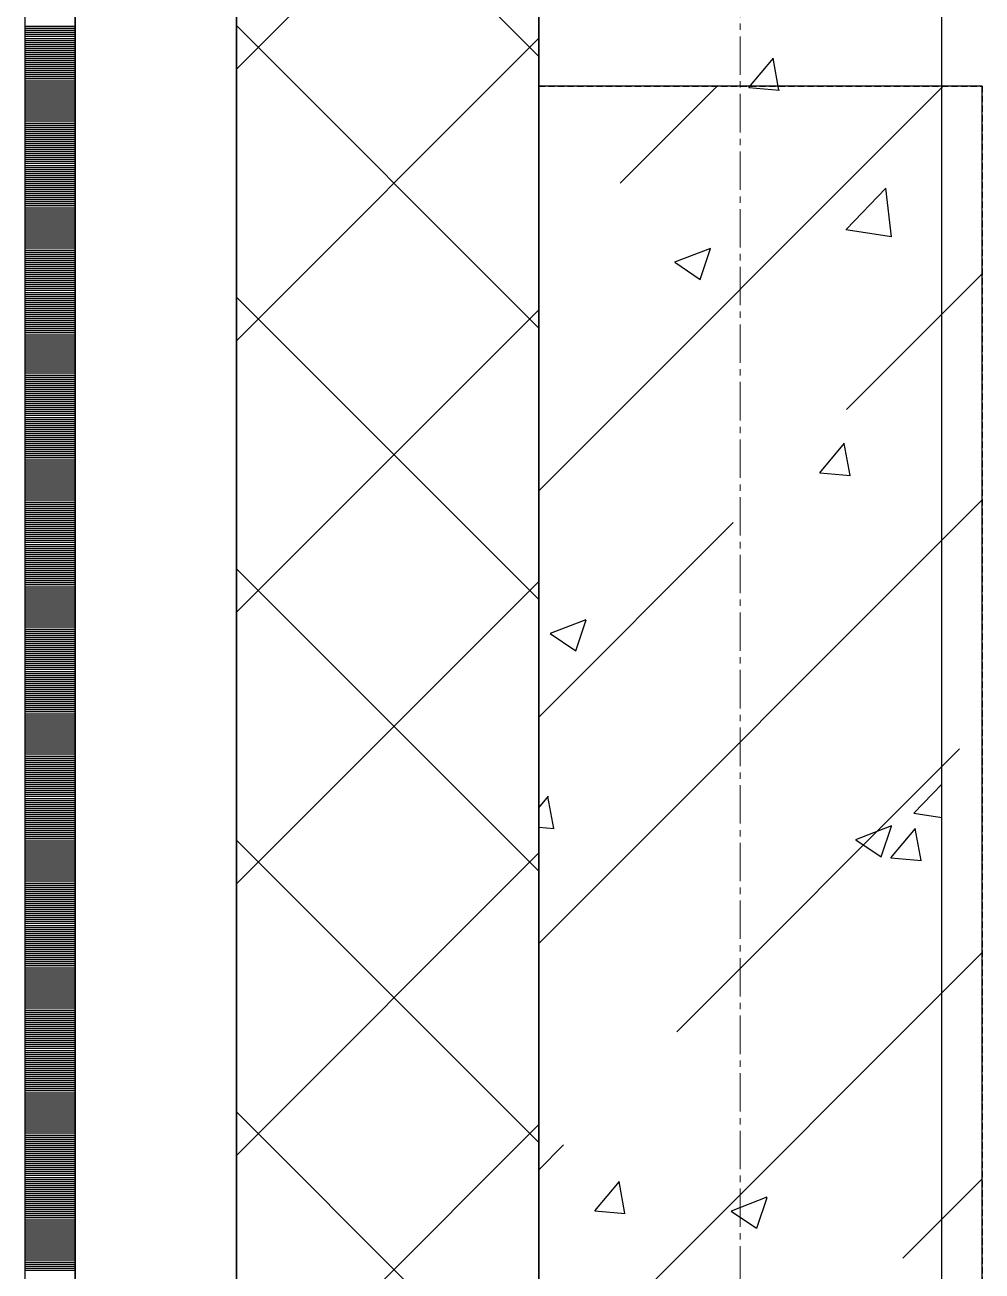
# Model space of a CAD drawing. Header units: millimetres. Extents: x -231292 to 573618, y -153144 to 564035.
# Drawn here: x 8548 to 9023, y 213479 to 214097 of the extents above; entities that cross this region are included whole.
import ezdxf

# ---------------------------------------------------------------- set-up
doc = ezdxf.new("R2010")
doc.units = ezdxf.units.MM
doc.linetypes.add('CENTER2', pattern=[28.575, 19.05, -3.175, 3.175, -3.175])
doc.linetypes.add('HIDDEN2', pattern=[4.7625, 3.175, -1.5875])
doc.layers.get('0').update_dxf_attribs({"color": 250})
for name, color, linetype, lineweight in [('АР_Колонны', 250, 'Continuous', 35), ('АР_Стены ЖБ', 250, 'Continuous', 35), ('АР_Стены ПЕНОблок', 250, 'Continuous', 20), ('АР_Тонкая', 250, 'Continuous', 5), ('АР_Утеплитель', 250, 'Continuous', 0), ('АР_Штриховка', 250, 'Continuous', 0), ('РД_Оси_100', 250, 'Continuous', 0)]:
    doc.layers.add(name, color=color, linetype=linetype, lineweight=lineweight)

# ---------------------------------------------------------------- blocks, each defined once
blk = doc.blocks.new('оси_рен')
at = {"layer": 'РД_Оси_100', "color": 251, "linetype": 'CENTER2', "true_color": 0x636466}
blk.add_line((1195652.916, 135558.25), (1195652.916, 223268.25), dxfattribs=at)

msp = doc.modelspace()

# ---------------------------------------------------------------- linework, layer by layer
at = {"layer": 'АР_Колонны', "color": 18, "linetype": 'HIDDEN2', "lineweight": 25, "true_color": 0x000000}
for p, q in [((8803.243, 214066.253), (9023.243, 214066.253)), ((8803.243, 213166.253), (8803.243, 214066.253)), ((9023.243, 214066.253), (9023.243, 213166.253))]:
    msp.add_line(p, q, dxfattribs=at)
at = {"layer": 'АР_Колонны', "color": 18, "linetype": 'Continuous', "lineweight": 25, "true_color": 0x000000}
for p, q in [((9023.243, 214066.253), (8803.243, 214066.253)), ((8803.243, 214066.253), (8803.243, 213166.253)), ((9023.243, 214066.253), (8803.243, 214066.253)), ((8803.243, 214066.253), (8803.243, 213166.253)), ((9023.243, 213166.253), (9023.243, 214066.253)), ((9023.243, 213166.253), (9023.243, 214066.253))]:
    msp.add_line(p, q, dxfattribs=at)
at = {"layer": 'АР_Стены ЖБ', "color": 18, "linetype": 'Continuous', "lineweight": 25, "true_color": 0x000000}
for p, q in [((9023.243, 214066.253), (8803.243, 214066.253)), ((8803.243, 214066.253), (8803.243, 213166.253)), ((9023.243, 213166.253), (9023.243, 214066.253))]:
    msp.add_line(p, q, dxfattribs=at)
at = {"layer": 'АР_Стены ПЕНОблок', "color": 18, "linetype": 'Continuous', "lineweight": 25, "true_color": 0x000000}
for p, q in [((8803.243, 263866.253), (8803.243, 187666.253)), ((9003.243, 187666.253), (9003.243, 263866.253))]:
    msp.add_line(p, q, dxfattribs=at)
at = {"layer": 'АР_Тонкая', "color": 18, "linetype": 'Continuous', "lineweight": 25, "true_color": 0x000000}
for p, q in [((8548.243, 263866.253), (8548.243, 187666.253)), ((8573.243, 263866.253), (8573.243, 187666.253)), ((8573.243, 187666.253), (8573.243, 263866.253)), ((8653.243, 187666.253), (8653.243, 263866.253))]:
    msp.add_line(p, q, dxfattribs=at)
at = {"layer": 'АР_Утеплитель', "color": 18, "linetype": 'Continuous', "lineweight": 25, "true_color": 0x000000}
for p, q in [((8653.243, 263866.253), (8653.243, 187666.253)), ((8803.243, 187666.253), (8803.243, 263866.253))]:
    msp.add_line(p, q, dxfattribs=at)
at = {"layer": 'АР_Штриховка', "color": 18, "linetype": 'Continuous', "lineweight": 25, "true_color": 0x000000}
for p, q in [((8803.243, 214081.017), (8653.243, 214231.017)), ((8653.243, 214074.731), (8803.243, 214224.731)), ((8548.243, 214096.002), (8573.243, 214096.002)), ((8548.243, 214095.002), (8573.243, 214095.002)), ((8548.243, 214094.002), (8573.243, 214094.002)), ((8548.243, 214093.002), (8573.243, 214093.002)), ((8803.243, 213946.314), (8653.243, 214096.314)), ((8548.243, 214092.002), (8573.243, 214092.002)), ((8548.243, 214091.002), (8573.243, 214091.002)), ((8548.243, 214090.002), (8573.243, 214090.002)), ((8548.243, 214089.002), (8573.243, 214089.002)), ((8548.243, 214088.002), (8573.243, 214088.002)), ((8548.243, 214087.002), (8573.243, 214087.002)), ((8548.243, 214086.002), (8573.243, 214086.002)), ((8653.243, 213940.027), (8803.243, 214090.027)), ((8548.243, 214085.002), (8573.243, 214085.002)), ((8548.243, 214084.002), (8573.243, 214084.002)), ((8548.243, 214083.002), (8573.243, 214083.002)), ((8548.243, 214082.002), (8573.243, 214082.002)), ((8548.243, 214081.002), (8573.243, 214081.002)), ((8548.243, 214080.002), (8573.243, 214080.002)), ((8907.468, 214065.591), (8919.713, 214080.184)), ((8922.459, 214064.217), (8919.522, 214080.139)), ((8548.243, 214079.002), (8573.243, 214079.002)), ((8548.243, 214078.002), (8573.243, 214078.002)), ((8548.243, 214077.002), (8573.243, 214077.002)), ((8548.243, 214076.002), (8573.243, 214076.002)), ((8548.243, 214075.002), (8573.243, 214075.002)), ((8548.243, 214074.002), (8573.243, 214074.002)), ((8548.243, 214073.002), (8573.243, 214073.002)), ((8548.243, 214072.002), (8573.243, 214072.002)), ((8548.243, 214071.002), (8573.243, 214071.002)), ((8548.243, 214070.002), (8573.243, 214070.002)), ((8548.243, 214069.002), (8573.243, 214069.002)), ((8548.243, 214068.002), (8573.243, 214068.002)), ((8548.243, 214067.002), (8573.243, 214067.002)), ((8548.243, 214066.002), (8573.243, 214066.002)), ((8548.243, 214065.002), (8573.243, 214065.002)), ((8548.243, 214064.002), (8573.243, 214064.002)), ((8548.243, 214063.002), (8573.243, 214063.002)), ((8548.243, 214062.002), (8573.243, 214062.002)), ((8803.243, 213865.52), (9003.976, 214066.253)), ((8843.64, 214018.17), (8891.722, 214066.253)), ((8907.467, 214065.581), (8922.649, 214064.253)), ((8548.243, 214061.002), (8573.243, 214061.002)), ((8548.243, 214060.002), (8573.243, 214060.002)), ((8548.243, 214059.002), (8573.243, 214059.002)), ((8548.243, 214058.002), (8573.243, 214058.002)), ((8548.243, 214057.002), (8573.243, 214057.002)), ((8548.243, 214056.002), (8573.243, 214056.002)), ((8548.243, 214055.002), (8573.243, 214055.002)), ((8548.243, 214054.002), (8573.243, 214054.002)), ((8548.243, 214053.002), (8573.243, 214053.002)), ((8548.243, 214052.002), (8573.243, 214052.002)), ((8548.243, 214051.002), (8573.243, 214051.002)), ((8548.243, 214050.002), (8573.243, 214050.002)), ((8548.243, 214049.002), (8573.243, 214049.002)), ((8548.243, 214048.002), (8573.243, 214048.002)), ((8548.243, 214047.002), (8573.243, 214047.002)), ((8548.243, 214046.002), (8573.243, 214046.002)), ((8548.243, 214045.002), (8573.243, 214045.002)), ((8548.243, 214044.002), (8573.243, 214044.002)), ((8548.243, 214043.002), (8573.243, 214043.002)), ((8548.243, 214042.002), (8573.243, 214042.002)), ((8548.243, 214041.002), (8573.243, 214041.002)), ((8548.243, 214040.002), (8573.243, 214040.002)), ((8548.243, 214039.002), (8573.243, 214039.002)), ((8548.243, 214038.002), (8573.243, 214038.002)), ((8548.243, 214037.002), (8573.243, 214037.002)), ((8548.243, 214036.002), (8573.243, 214036.002)), ((8548.243, 214035.002), (8573.243, 214035.002)), ((8548.243, 214034.002), (8573.243, 214034.002)), ((8548.243, 214033.002), (8573.243, 214033.002)), ((8548.243, 214032.002), (8573.243, 214032.002)), ((8548.243, 214031.002), (8573.243, 214031.002)), ((8548.243, 214030.002), (8573.243, 214030.002)), ((8548.243, 214029.002), (8573.243, 214029.002)), ((8548.243, 214028.002), (8573.243, 214028.002)), ((8548.243, 214027.002), (8573.243, 214027.002)), ((8548.243, 214026.002), (8573.243, 214026.002)), ((8548.243, 214025.002), (8573.243, 214025.002)), ((8548.243, 214024.002), (8573.243, 214024.002)), ((8548.243, 214023.002), (8573.243, 214023.002)), ((8548.243, 214022.002), (8573.243, 214022.002)), ((8548.243, 214021.002), (8573.243, 214021.002)), ((8548.243, 214020.002), (8573.243, 214020.002)), ((8548.243, 214019.002), (8573.243, 214019.002)), ((8548.243, 214018.002), (8573.243, 214018.002)), ((8548.243, 214017.002), (8573.243, 214017.002)), ((8548.243, 214016.002), (8573.243, 214016.002)), ((8548.243, 214015.002), (8573.243, 214015.002)), ((8548.243, 214014.002), (8573.243, 214014.002)), ((8548.243, 214013.002), (8573.243, 214013.002)), ((8548.243, 214012.002), (8573.243, 214012.002)), ((8955.72, 213995.116), (8975.504, 214015.735)), ((8978.28, 213991.609), (8975.474, 214015.731)), ((8548.243, 214011.002), (8573.243, 214011.002)), ((8548.243, 214010.002), (8573.243, 214010.002)), ((8548.243, 214009.002), (8573.243, 214009.002)), ((8548.243, 214008.002), (8573.243, 214008.002)), ((8548.243, 214007.002), (8573.243, 214007.002)), ((8548.243, 214006.002), (8573.243, 214006.002)), ((8548.243, 214005.002), (8573.243, 214005.002)), ((8548.243, 214004.002), (8573.243, 214004.002)), ((8548.243, 214003.002), (8573.243, 214003.002)), ((8548.243, 214002.002), (8573.243, 214002.002)), ((8548.243, 214001.002), (8573.243, 214001.002)), ((8548.243, 214000.002), (8573.243, 214000.002)), ((8548.243, 213999.002), (8573.243, 213999.002)), ((8548.243, 213998.002), (8573.243, 213998.002)), ((8548.243, 213997.002), (8573.243, 213997.002)), ((8548.243, 213996.002), (8573.243, 213996.002)), ((8548.243, 213995.002), (8573.243, 213995.002)), ((8548.243, 213994.002), (8573.243, 213994.002)), ((8955.698, 213995.164), (8978.288, 213991.66)), ((8548.243, 213993.002), (8573.243, 213993.002)), ((8548.243, 213992.002), (8573.243, 213992.002)), ((8548.243, 213991.002), (8573.243, 213991.002)), ((8548.243, 213990.002), (8573.243, 213990.002)), ((8548.243, 213989.002), (8573.243, 213989.002)), ((8548.243, 213988.002), (8573.243, 213988.002)), ((8548.243, 213987.002), (8573.243, 213987.002)), ((8548.243, 213986.002), (8573.243, 213986.002)), ((8548.243, 213985.002), (8573.243, 213985.002)), ((8548.243, 213984.002), (8573.243, 213984.002)), ((8548.243, 213983.002), (8573.243, 213983.002)), ((8548.243, 213982.002), (8573.243, 213982.002)), ((8548.243, 213981.002), (8573.243, 213981.002)), ((8870.816, 213979.089), (8888.601, 213985.916)), ((8883.37, 213970.371), (8888.52, 213985.72)), ((8548.243, 213980.002), (8573.243, 213980.002)), ((8548.243, 213979.002), (8573.243, 213979.002)), ((8548.243, 213978.002), (8573.243, 213978.002)), ((8548.243, 213977.002), (8573.243, 213977.002)), ((8548.243, 213976.002), (8573.243, 213976.002)), ((8548.243, 213975.002), (8573.243, 213975.002)), ((8870.728, 213978.895), (8883.363, 213970.373)), ((8548.243, 213974.002), (8573.243, 213974.002)), ((8548.243, 213973.002), (8573.243, 213973.002)), ((8548.243, 213972.002), (8573.243, 213972.002)), ((8548.243, 213971.002), (8573.243, 213971.002)), ((8548.243, 213970.002), (8573.243, 213970.002)), ((8548.243, 213969.002), (8573.243, 213969.002)), ((8955.893, 213905.917), (9023.243, 213973.267)), ((8548.243, 213968.002), (8573.243, 213968.002)), ((8548.243, 213967.002), (8573.243, 213967.002)), ((8548.243, 213966.002), (8573.243, 213966.002)), ((8548.243, 213965.002), (8573.243, 213965.002)), ((8548.243, 213964.002), (8573.243, 213964.002)), ((8548.243, 213963.002), (8573.243, 213963.002)), ((8548.243, 213962.002), (8573.243, 213962.002)), ((8548.243, 213961.002), (8573.243, 213961.002)), ((8548.243, 213960.002), (8573.243, 213960.002)), ((8548.243, 213959.002), (8573.243, 213959.002)), ((8548.243, 213958.002), (8573.243, 213958.002)), ((8548.243, 213957.002), (8573.243, 213957.002)), ((8803.243, 213811.61), (8653.243, 213961.61)), ((8548.243, 213956.002), (8573.243, 213956.002)), ((8548.243, 213955.002), (8573.243, 213955.002)), ((8548.243, 213954.002), (8573.243, 213954.002)), ((8548.243, 213953.002), (8573.243, 213953.002)), ((8548.243, 213952.002), (8573.243, 213952.002)), ((8548.243, 213951.002), (8573.243, 213951.002)), ((8548.243, 213950.002), (8573.243, 213950.002)), ((8653.243, 213805.323), (8803.243, 213955.323)), ((8548.243, 213949.002), (8573.243, 213949.002)), ((8548.243, 213948.002), (8573.243, 213948.002)), ((8548.243, 213947.002), (8573.243, 213947.002)), ((8548.243, 213946.002), (8573.243, 213946.002)), ((8548.243, 213945.002), (8573.243, 213945.002)), ((8548.243, 213944.002), (8573.243, 213944.002)), ((8548.243, 213943.002), (8573.243, 213943.002)), ((8548.243, 213942.002), (8573.243, 213942.002)), ((8548.243, 213941.002), (8573.243, 213941.002)), ((8548.243, 213940.002), (8573.243, 213940.002)), ((8548.243, 213939.002), (8573.243, 213939.002)), ((8548.243, 213938.002), (8573.243, 213938.002)), ((8548.243, 213937.002), (8573.243, 213937.002)), ((8548.243, 213936.002), (8573.243, 213936.002)), ((8548.243, 213935.002), (8573.243, 213935.002)), ((8548.243, 213934.002), (8573.243, 213934.002)), ((8548.243, 213933.002), (8573.243, 213933.002)), ((8548.243, 213932.002), (8573.243, 213932.002)), ((8548.243, 213931.002), (8573.243, 213931.002)), ((8548.243, 213930.002), (8573.243, 213930.002)), ((8548.243, 213929.002), (8573.243, 213929.002)), ((8548.243, 213928.002), (8573.243, 213928.002)), ((8548.243, 213927.002), (8573.243, 213927.002)), ((8548.243, 213926.002), (8573.243, 213926.002)), ((8548.243, 213925.002), (8573.243, 213925.002)), ((8548.243, 213924.002), (8573.243, 213924.002)), ((8548.243, 213923.002), (8573.243, 213923.002)), ((8548.243, 213922.002), (8573.243, 213922.002)), ((8548.243, 213921.002), (8573.243, 213921.002)), ((8548.243, 213920.002), (8573.243, 213920.002)), ((8548.243, 213919.002), (8573.243, 213919.002)), ((8548.243, 213918.002), (8573.243, 213918.002)), ((8548.243, 213917.002), (8573.243, 213917.002)), ((8548.243, 213916.002), (8573.243, 213916.002)), ((8548.243, 213915.002), (8573.243, 213915.002)), ((8548.243, 213914.002), (8573.243, 213914.002)), ((8548.243, 213913.002), (8573.243, 213913.002)), ((8548.243, 213912.002), (8573.243, 213912.002)), ((8548.243, 213911.002), (8573.243, 213911.002)), ((8548.243, 213910.002), (8573.243, 213910.002)), ((8548.243, 213909.002), (8573.243, 213909.002)), ((8548.243, 213908.002), (8573.243, 213908.002)), ((8548.243, 213907.002), (8573.243, 213907.002)), ((8548.243, 213906.002), (8573.243, 213906.002)), ((8548.243, 213905.002), (8573.243, 213905.002)), ((8548.243, 213904.002), (8573.243, 213904.002)), ((8548.243, 213903.002), (8573.243, 213903.002)), ((8548.243, 213902.002), (8573.243, 213902.002)), ((8548.243, 213901.002), (8573.243, 213901.002)), ((8548.243, 213900.002), (8573.243, 213900.002)), ((8548.243, 213899.002), (8573.243, 213899.002)), ((8548.243, 213898.002), (8573.243, 213898.002)), ((8548.243, 213897.002), (8573.243, 213897.002)), ((8548.243, 213896.002), (8573.243, 213896.002)), ((8548.243, 213895.002), (8573.243, 213895.002)), ((8548.243, 213894.002), (8573.243, 213894.002)), ((8548.243, 213893.002), (8573.243, 213893.002)), ((8548.243, 213892.002), (8573.243, 213892.002)), ((8548.243, 213891.002), (8573.243, 213891.002)), ((8548.243, 213890.002), (8573.243, 213890.002)), ((8548.243, 213889.002), (8573.243, 213889.002)), ((8942.711, 213874.534), (8954.957, 213889.127)), ((8957.702, 213873.161), (8954.765, 213889.082)), ((8548.243, 213888.002), (8573.243, 213888.002)), ((8548.243, 213887.002), (8573.243, 213887.002)), ((8548.243, 213886.002), (8573.243, 213886.002)), ((8548.243, 213885.002), (8573.243, 213885.002)), ((8548.243, 213884.002), (8573.243, 213884.002)), ((8548.243, 213883.002), (8573.243, 213883.002)), ((8548.243, 213882.002), (8573.243, 213882.002)), ((8548.243, 213881.002), (8573.243, 213881.002)), ((8548.243, 213880.002), (8573.243, 213880.002)), ((8548.243, 213879.002), (8573.243, 213879.002)), ((8548.243, 213878.002), (8573.243, 213878.002)), ((8548.243, 213877.002), (8573.243, 213877.002)), ((8548.243, 213876.002), (8573.243, 213876.002)), ((8548.243, 213875.002), (8573.243, 213875.002)), ((8548.243, 213874.002), (8573.243, 213874.002)), ((8548.243, 213873.002), (8573.243, 213873.002)), ((8548.243, 213872.002), (8573.243, 213872.002)), ((8548.243, 213871.002), (8573.243, 213871.002)), ((8548.243, 213870.002), (8573.243, 213870.002)), ((8942.711, 213874.524), (8957.893, 213873.196)), ((8548.243, 213869.002), (8573.243, 213869.002)), ((8548.243, 213868.002), (8573.243, 213868.002)), ((8548.243, 213867.002), (8573.243, 213867.002)), ((8548.243, 213866.002), (8573.243, 213866.002)), ((8548.243, 213865.002), (8573.243, 213865.002)), ((8548.243, 213864.002), (8573.243, 213864.002)), ((8548.243, 213863.002), (8573.243, 213863.002)), ((8548.243, 213862.002), (8573.243, 213862.002)), ((8548.243, 213861.002), (8573.243, 213861.002)), ((8548.243, 213860.002), (8573.243, 213860.002)), ((8548.243, 213859.002), (8573.243, 213859.002)), ((8548.243, 213858.002), (8573.243, 213858.002)), ((8803.243, 213641.014), (9023.243, 213861.014)), ((8548.243, 213857.002), (8573.243, 213857.002)), ((8548.243, 213856.002), (8573.243, 213856.002)), ((8548.243, 213855.002), (8573.243, 213855.002)), ((8548.243, 213854.002), (8573.243, 213854.002)), ((8548.243, 213853.002), (8573.243, 213853.002)), ((8548.243, 213852.002), (8573.243, 213852.002)), ((8548.243, 213851.002), (8573.243, 213851.002)), ((8548.243, 213850.002), (8573.243, 213850.002)), ((8548.243, 213849.002), (8573.243, 213849.002)), ((8548.243, 213848.002), (8573.243, 213848.002)), ((8548.243, 213847.002), (8573.243, 213847.002)), ((8548.243, 213846.002), (8573.243, 213846.002)), ((8548.243, 213845.002), (8573.243, 213845.002)), ((8803.243, 213753.267), (8899.766, 213849.79)), ((8548.243, 213844.002), (8573.243, 213844.002)), ((8548.243, 213843.002), (8573.243, 213843.002)), ((8548.243, 213842.002), (8573.243, 213842.002)), ((8548.243, 213841.002), (8573.243, 213841.002)), ((8548.243, 213840.002), (8573.243, 213840.002)), ((8548.243, 213839.002), (8573.243, 213839.002)), ((8548.243, 213838.002), (8573.243, 213838.002)), ((8548.243, 213837.002), (8573.243, 213837.002)), ((8548.243, 213836.002), (8573.243, 213836.002)), ((8548.243, 213835.002), (8573.243, 213835.002)), ((8548.243, 213834.002), (8573.243, 213834.002)), ((8548.243, 213833.002), (8573.243, 213833.002)), ((8548.243, 213832.002), (8573.243, 213832.002)), ((8548.243, 213831.002), (8573.243, 213831.002)), ((8548.243, 213830.002), (8573.243, 213830.002)), ((8548.243, 213829.002), (8573.243, 213829.002)), ((8548.243, 213828.002), (8573.243, 213828.002)), ((8548.243, 213827.002), (8573.243, 213827.002)), ((8803.243, 213676.906), (8653.243, 213826.906)), ((8548.243, 213826.002), (8573.243, 213826.002)), ((8548.243, 213825.002), (8573.243, 213825.002)), ((8548.243, 213824.002), (8573.243, 213824.002)), ((8548.243, 213823.002), (8573.243, 213823.002)), ((8548.243, 213822.002), (8573.243, 213822.002)), ((8548.243, 213821.002), (8573.243, 213821.002)), ((8653.243, 213670.619), (8803.243, 213820.619)), ((8548.243, 213820.002), (8573.243, 213820.002)), ((8548.243, 213819.002), (8573.243, 213819.002)), ((8548.243, 213818.002), (8573.243, 213818.002)), ((8548.243, 213817.002), (8573.243, 213817.002)), ((8548.243, 213816.002), (8573.243, 213816.002)), ((8548.243, 213815.002), (8573.243, 213815.002)), ((8548.243, 213814.002), (8573.243, 213814.002)), ((8548.243, 213813.002), (8573.243, 213813.002)), ((8548.243, 213812.002), (8573.243, 213812.002)), ((8548.243, 213811.002), (8573.243, 213811.002)), ((8548.243, 213810.002), (8573.243, 213810.002)), ((8548.243, 213809.002), (8573.243, 213809.002)), ((8548.243, 213808.002), (8573.243, 213808.002)), ((8548.243, 213807.002), (8573.243, 213807.002)), ((8548.243, 213806.002), (8573.243, 213806.002)), ((8548.243, 213805.002), (8573.243, 213805.002)), ((8548.243, 213804.002), (8573.243, 213804.002)), ((8548.243, 213803.002), (8573.243, 213803.002)), ((8548.243, 213802.002), (8573.243, 213802.002)), ((8809.014, 213794.901), (8826.799, 213801.728)), ((8821.568, 213786.183), (8826.718, 213801.532)), ((8548.243, 213801.002), (8573.243, 213801.002)), ((8548.243, 213800.002), (8573.243, 213800.002)), ((8548.243, 213799.002), (8573.243, 213799.002)), ((8548.243, 213798.002), (8573.243, 213798.002)), ((8548.243, 213797.002), (8573.243, 213797.002)), ((8548.243, 213796.002), (8573.243, 213796.002)), ((8548.243, 213795.002), (8573.243, 213795.002)), ((8548.243, 213794.002), (8573.243, 213794.002)), ((8548.243, 213793.002), (8573.243, 213793.002)), ((8548.243, 213792.002), (8573.243, 213792.002)), ((8548.243, 213791.002), (8573.243, 213791.002)), ((8548.243, 213790.002), (8573.243, 213790.002)), ((8808.926, 213794.707), (8821.561, 213786.185)), ((8548.243, 213789.002), (8573.243, 213789.002)), ((8548.243, 213788.002), (8573.243, 213788.002)), ((8548.243, 213787.002), (8573.243, 213787.002)), ((8548.243, 213786.002), (8573.243, 213786.002)), ((8548.243, 213785.002), (8573.243, 213785.002)), ((8548.243, 213784.002), (8573.243, 213784.002)), ((8548.243, 213783.002), (8573.243, 213783.002)), ((8548.243, 213782.002), (8573.243, 213782.002)), ((8548.243, 213781.002), (8573.243, 213781.002)), ((8548.243, 213780.002), (8573.243, 213780.002)), ((8548.243, 213779.002), (8573.243, 213779.002)), ((8548.243, 213778.002), (8573.243, 213778.002)), ((8548.243, 213777.002), (8573.243, 213777.002)), ((8548.243, 213776.002), (8573.243, 213776.002)), ((8548.243, 213775.002), (8573.243, 213775.002)), ((8548.243, 213774.002), (8573.243, 213774.002)), ((8548.243, 213773.002), (8573.243, 213773.002)), ((8548.243, 213772.002), (8573.243, 213772.002)), ((8548.243, 213771.002), (8573.243, 213771.002)), ((8548.243, 213770.002), (8573.243, 213770.002)), ((8548.243, 213769.002), (8573.243, 213769.002)), ((8548.243, 213768.002), (8573.243, 213768.002)), ((8548.243, 213767.002), (8573.243, 213767.002)), ((8548.243, 213766.002), (8573.243, 213766.002)), ((8548.243, 213765.002), (8573.243, 213765.002)), ((8548.243, 213764.002), (8573.243, 213764.002)), ((8548.243, 213763.002), (8573.243, 213763.002)), ((8548.243, 213762.002), (8573.243, 213762.002)), ((8548.243, 213761.002), (8573.243, 213761.002)), ((8548.243, 213760.002), (8573.243, 213760.002)), ((8548.243, 213759.002), (8573.243, 213759.002)), ((8548.243, 213758.002), (8573.243, 213758.002)), ((8548.243, 213757.002), (8573.243, 213757.002)), ((8548.243, 213756.002), (8573.243, 213756.002)), ((8548.243, 213755.002), (8573.243, 213755.002)), ((8548.243, 213754.002), (8573.243, 213754.002)), ((8548.243, 213753.002), (8573.243, 213753.002)), ((8548.243, 213752.002), (8573.243, 213752.002)), ((8548.243, 213751.002), (8573.243, 213751.002)), ((8548.243, 213750.002), (8573.243, 213750.002)), ((8548.243, 213749.002), (8573.243, 213749.002)), ((8548.243, 213748.002), (8573.243, 213748.002)), ((8548.243, 213747.002), (8573.243, 213747.002)), ((8548.243, 213746.002), (8573.243, 213746.002)), ((8548.243, 213745.002), (8573.243, 213745.002)), ((8548.243, 213744.002), (8573.243, 213744.002)), ((8548.243, 213743.002), (8573.243, 213743.002)), ((8548.243, 213742.002), (8573.243, 213742.002)), ((8548.243, 213741.002), (8573.243, 213741.002)), ((8548.243, 213740.002), (8573.243, 213740.002)), ((8548.243, 213739.002), (8573.243, 213739.002)), ((8548.243, 213738.002), (8573.243, 213738.002)), ((8548.243, 213737.002), (8573.243, 213737.002)), ((8548.243, 213736.002), (8573.243, 213736.002)), ((8548.243, 213735.002), (8573.243, 213735.002)), ((8548.243, 213734.002), (8573.243, 213734.002)), ((8871.703, 213597.221), (9012.02, 213737.537)), ((8548.243, 213733.002), (8573.243, 213733.002)), ((8548.243, 213732.002), (8573.243, 213732.002)), ((8548.243, 213731.002), (8573.243, 213731.002)), ((8548.243, 213730.002), (8573.243, 213730.002)), ((8548.243, 213729.002), (8573.243, 213729.002)), ((8548.243, 213728.002), (8573.243, 213728.002)), ((8548.243, 213727.002), (8573.243, 213727.002)), ((8548.243, 213726.002), (8573.243, 213726.002)), ((8548.243, 213725.002), (8573.243, 213725.002)), ((8548.243, 213724.002), (8573.243, 213724.002)), ((8548.243, 213723.002), (8573.243, 213723.002)), ((8548.243, 213722.002), (8573.243, 213722.002)), ((8548.243, 213721.002), (8573.243, 213721.002)), ((8548.243, 213720.002), (8573.243, 213720.002)), ((8548.243, 213719.002), (8573.243, 213719.002)), ((8548.243, 213718.002), (8573.243, 213718.002)), ((8548.243, 213717.002), (8573.243, 213717.002)), ((8548.243, 213716.002), (8573.243, 213716.002)), ((8548.243, 213715.002), (8573.243, 213715.002)), ((8989.395, 213705.648), (9003.243, 213720.08)), ((8548.243, 213714.002), (8573.243, 213714.002)), ((8548.243, 213713.002), (8573.243, 213713.002)), ((8548.243, 213712.002), (8573.243, 213712.002)), ((8548.243, 213711.002), (8573.243, 213711.002)), ((8548.243, 213710.002), (8573.243, 213710.002)), ((8548.243, 213709.002), (8573.243, 213709.002)), ((8803.243, 213708.322), (8808.015, 213714.01)), ((8810.761, 213698.043), (8807.824, 213713.964)), ((8548.243, 213708.002), (8573.243, 213708.002)), ((8548.243, 213707.002), (8573.243, 213707.002)), ((8548.243, 213706.002), (8573.243, 213706.002)), ((8548.243, 213705.002), (8573.243, 213705.002)), ((8548.243, 213704.002), (8573.243, 213704.002)), ((8548.243, 213703.002), (8573.243, 213703.002)), ((8989.373, 213705.696), (9003.243, 213703.544)), ((8548.243, 213702.002), (8573.243, 213702.002)), ((8548.243, 213701.002), (8573.243, 213701.002)), ((8548.243, 213700.002), (8573.243, 213700.002)), ((8548.243, 213699.002), (8573.243, 213699.002)), ((8548.243, 213698.002), (8573.243, 213698.002)), ((8548.243, 213697.002), (8573.243, 213697.002)), ((8803.243, 213698.753), (8810.951, 213698.078)), ((8960.628, 213692.636), (8978.413, 213699.463)), ((8973.182, 213683.918), (8978.333, 213699.267)), ((8977.955, 213683.477), (8990.2, 213698.07)), ((8992.945, 213682.104), (8990.008, 213698.025)), ((8548.243, 213696.002), (8573.243, 213696.002)), ((8548.243, 213695.002), (8573.243, 213695.002)), ((8548.243, 213694.002), (8573.243, 213694.002)), ((8548.243, 213693.002), (8573.243, 213693.002)), ((8548.243, 213692.002), (8573.243, 213692.002)), ((8548.243, 213691.002), (8573.243, 213691.002)), ((8803.243, 213542.202), (8653.243, 213692.202)), ((8960.54, 213692.442), (8973.175, 213683.92)), ((8548.243, 213690.002), (8573.243, 213690.002)), ((8548.243, 213689.002), (8573.243, 213689.002)), ((8548.243, 213688.002), (8573.243, 213688.002)), ((8548.243, 213687.002), (8573.243, 213687.002)), ((8548.243, 213686.002), (8573.243, 213686.002)), ((8548.243, 213685.002), (8573.243, 213685.002)), ((8653.243, 213535.915), (8803.243, 213685.915)), ((8548.243, 213684.002), (8573.243, 213684.002)), ((8548.243, 213683.002), (8573.243, 213683.002)), ((8548.243, 213682.002), (8573.243, 213682.002)), ((8548.243, 213681.002), (8573.243, 213681.002)), ((8548.243, 213680.002), (8573.243, 213680.002)), ((8548.243, 213679.002), (8573.243, 213679.002)), ((8548.243, 213678.002), (8573.243, 213678.002)), ((8977.954, 213683.467), (8993.136, 213682.139)), ((8548.243, 213677.002), (8573.243, 213677.002)), ((8548.243, 213676.002), (8573.243, 213676.002)), ((8548.243, 213675.002), (8573.243, 213675.002)), ((8548.243, 213674.002), (8573.243, 213674.002)), ((8548.243, 213673.002), (8573.243, 213673.002)), ((8548.243, 213672.002), (8573.243, 213672.002)), ((8548.243, 213671.002), (8573.243, 213671.002)), ((8548.243, 213670.002), (8573.243, 213670.002)), ((8548.243, 213669.002), (8573.243, 213669.002)), ((8548.243, 213668.002), (8573.243, 213668.002)), ((8548.243, 213667.002), (8573.243, 213667.002)), ((8548.243, 213666.002), (8573.243, 213666.002)), ((8548.243, 213665.002), (8573.243, 213665.002)), ((8548.243, 213664.002), (8573.243, 213664.002)), ((8548.243, 213663.002), (8573.243, 213663.002)), ((8548.243, 213662.002), (8573.243, 213662.002)), ((8548.243, 213661.002), (8573.243, 213661.002)), ((8548.243, 213660.002), (8573.243, 213660.002)), ((8548.243, 213659.002), (8573.243, 213659.002)), ((8548.243, 213658.002), (8573.243, 213658.002)), ((8548.243, 213657.002), (8573.243, 213657.002)), ((8548.243, 213656.002), (8573.243, 213656.002)), ((8548.243, 213655.002), (8573.243, 213655.002)), ((8548.243, 213654.002), (8573.243, 213654.002)), ((8548.243, 213653.002), (8573.243, 213653.002)), ((8548.243, 213652.002), (8573.243, 213652.002)), ((8548.243, 213651.002), (8573.243, 213651.002)), ((8548.243, 213650.002), (8573.243, 213650.002)), ((8548.243, 213649.002), (8573.243, 213649.002)), ((8548.243, 213648.002), (8573.243, 213648.002)), ((8548.243, 213647.002), (8573.243, 213647.002)), ((8548.243, 213646.002), (8573.243, 213646.002)), ((8548.243, 213645.002), (8573.243, 213645.002)), ((8548.243, 213644.002), (8573.243, 213644.002)), ((8548.243, 213643.002), (8573.243, 213643.002)), ((8548.243, 213642.002), (8573.243, 213642.002)), ((8548.243, 213641.002), (8573.243, 213641.002)), ((8548.243, 213640.002), (8573.243, 213640.002)), ((8548.243, 213639.002), (8573.243, 213639.002)), ((8548.243, 213638.002), (8573.243, 213638.002)), ((8548.243, 213637.002), (8573.243, 213637.002)), ((8548.243, 213636.002), (8573.243, 213636.002)), ((8548.243, 213635.002), (8573.243, 213635.002)), ((8803.243, 213416.508), (9023.243, 213636.508)), ((8548.243, 213634.002), (8573.243, 213634.002)), ((8548.243, 213633.002), (8573.243, 213633.002)), ((8548.243, 213632.002), (8573.243, 213632.002)), ((8548.243, 213631.002), (8573.243, 213631.002)), ((8548.243, 213630.002), (8573.243, 213630.002)), ((8548.243, 213629.002), (8573.243, 213629.002)), ((8548.243, 213628.002), (8573.243, 213628.002)), ((8548.243, 213627.002), (8573.243, 213627.002)), ((8548.243, 213626.002), (8573.243, 213626.002)), ((8548.243, 213625.002), (8573.243, 213625.002)), ((8548.243, 213624.002), (8573.243, 213624.002)), ((8548.243, 213623.002), (8573.243, 213623.002)), ((8548.243, 213622.002), (8573.243, 213622.002)), ((8548.243, 213621.002), (8573.243, 213621.002)), ((8548.243, 213620.002), (8573.243, 213620.002)), ((8548.243, 213619.002), (8573.243, 213619.002)), ((8548.243, 213618.002), (8573.243, 213618.002)), ((8548.243, 213617.002), (8573.243, 213617.002)), ((8548.243, 213616.002), (8573.243, 213616.002)), ((8548.243, 213615.002), (8573.243, 213615.002)), ((8548.243, 213614.002), (8573.243, 213614.002)), ((8548.243, 213613.002), (8573.243, 213613.002)), ((8548.243, 213612.002), (8573.243, 213612.002)), ((8548.243, 213611.002), (8573.243, 213611.002)), ((8548.243, 213610.002), (8573.243, 213610.002)), ((8548.243, 213609.002), (8573.243, 213609.002)), ((8548.243, 213608.002), (8573.243, 213608.002)), ((8548.243, 213607.002), (8573.243, 213607.002)), ((8548.243, 213606.002), (8573.243, 213606.002)), ((8548.243, 213605.002), (8573.243, 213605.002)), ((8548.243, 213604.002), (8573.243, 213604.002)), ((8548.243, 213603.002), (8573.243, 213603.002)), ((8548.243, 213602.002), (8573.243, 213602.002)), ((8548.243, 213601.002), (8573.243, 213601.002)), ((8548.243, 213600.002), (8573.243, 213600.002)), ((8548.243, 213599.002), (8573.243, 213599.002)), ((8548.243, 213598.002), (8573.243, 213598.002)), ((8548.243, 213597.002), (8573.243, 213597.002)), ((8548.243, 213596.002), (8573.243, 213596.002)), ((8548.243, 213595.002), (8573.243, 213595.002)), ((8548.243, 213594.002), (8573.243, 213594.002)), ((8548.243, 213593.002), (8573.243, 213593.002)), ((8548.243, 213592.002), (8573.243, 213592.002)), ((8548.243, 213591.002), (8573.243, 213591.002)), ((8548.243, 213590.002), (8573.243, 213590.002)), ((8548.243, 213589.002), (8573.243, 213589.002)), ((8548.243, 213588.002), (8573.243, 213588.002)), ((8548.243, 213587.002), (8573.243, 213587.002)), ((8548.243, 213586.002), (8573.243, 213586.002)), ((8548.243, 213585.002), (8573.243, 213585.002)), ((8548.243, 213584.002), (8573.243, 213584.002)), ((8548.243, 213583.002), (8573.243, 213583.002)), ((8548.243, 213582.002), (8573.243, 213582.002)), ((8548.243, 213581.002), (8573.243, 213581.002)), ((8548.243, 213580.002), (8573.243, 213580.002)), ((8548.243, 213579.002), (8573.243, 213579.002)), ((8548.243, 213578.002), (8573.243, 213578.002)), ((8548.243, 213577.002), (8573.243, 213577.002)), ((8548.243, 213576.002), (8573.243, 213576.002)), ((8548.243, 213575.002), (8573.243, 213575.002)), ((8548.243, 213574.002), (8573.243, 213574.002)), ((8548.243, 213573.002), (8573.243, 213573.002)), ((8548.243, 213572.002), (8573.243, 213572.002)), ((8548.243, 213571.002), (8573.243, 213571.002)), ((8548.243, 213570.002), (8573.243, 213570.002)), ((8548.243, 213569.002), (8573.243, 213569.002)), ((8548.243, 213568.002), (8573.243, 213568.002)), ((8548.243, 213567.002), (8573.243, 213567.002)), ((8548.243, 213566.002), (8573.243, 213566.002)), ((8548.243, 213565.002), (8573.243, 213565.002)), ((8548.243, 213564.002), (8573.243, 213564.002)), ((8548.243, 213563.002), (8573.243, 213563.002)), ((8548.243, 213562.002), (8573.243, 213562.002)), ((8548.243, 213561.002), (8573.243, 213561.002)), ((8548.243, 213560.002), (8573.243, 213560.002)), ((8548.243, 213559.002), (8573.243, 213559.002)), ((8548.243, 213558.002), (8573.243, 213558.002)), ((8548.243, 213557.002), (8573.243, 213557.002)), ((8548.243, 213556.002), (8573.243, 213556.002)), ((8548.243, 213555.002), (8573.243, 213555.002)), ((8803.243, 213407.498), (8653.243, 213557.498)), ((8548.243, 213554.002), (8573.243, 213554.002)), ((8548.243, 213553.002), (8573.243, 213553.002)), ((8548.243, 213552.002), (8573.243, 213552.002)), ((8548.243, 213551.002), (8573.243, 213551.002)), ((8548.243, 213550.002), (8573.243, 213550.002)), ((8548.243, 213549.002), (8573.243, 213549.002)), ((8653.243, 213401.211), (8803.243, 213551.211)), ((8548.243, 213548.002), (8573.243, 213548.002)), ((8548.243, 213547.002), (8573.243, 213547.002)), ((8548.243, 213546.002), (8573.243, 213546.002)), ((8548.243, 213545.002), (8573.243, 213545.002)), ((8548.243, 213544.002), (8573.243, 213544.002)), ((8548.243, 213543.002), (8573.243, 213543.002)), ((8548.243, 213542.002), (8573.243, 213542.002)), ((8548.243, 213541.002), (8573.243, 213541.002)), ((8548.243, 213540.002), (8573.243, 213540.002)), ((8548.243, 213539.002), (8573.243, 213539.002)), ((8548.243, 213538.002), (8573.243, 213538.002)), ((8548.243, 213537.002), (8573.243, 213537.002)), ((8548.243, 213536.002), (8573.243, 213536.002)), ((8803.243, 213528.761), (8815.576, 213541.094)), ((8548.243, 213535.002), (8573.243, 213535.002)), ((8548.243, 213534.002), (8573.243, 213534.002)), ((8548.243, 213533.002), (8573.243, 213533.002)), ((8548.243, 213532.002), (8573.243, 213532.002)), ((8548.243, 213531.002), (8573.243, 213531.002)), ((8548.243, 213530.002), (8573.243, 213530.002)), ((8548.243, 213529.002), (8573.243, 213529.002)), ((8548.243, 213528.002), (8573.243, 213528.002)), ((8548.243, 213527.002), (8573.243, 213527.002)), ((8548.243, 213526.002), (8573.243, 213526.002)), ((8548.243, 213525.002), (8573.243, 213525.002)), ((8548.243, 213524.002), (8573.243, 213524.002)), ((8983.956, 213484.967), (9023.243, 213524.254)), ((8548.243, 213523.002), (8573.243, 213523.002)), ((8548.243, 213522.002), (8573.243, 213522.002)), ((8548.243, 213521.002), (8573.243, 213521.002)), ((8548.243, 213520.002), (8573.243, 213520.002)), ((8548.243, 213519.002), (8573.243, 213519.002)), ((8548.243, 213518.002), (8573.243, 213518.002)), ((8831.014, 213508.36), (8843.259, 213522.953)), ((8846.004, 213506.986), (8843.067, 213522.907)), ((8548.243, 213517.002), (8573.243, 213517.002)), ((8548.243, 213516.002), (8573.243, 213516.002)), ((8548.243, 213515.002), (8573.243, 213515.002)), ((8548.243, 213514.002), (8573.243, 213514.002)), ((8548.243, 213513.002), (8573.243, 213513.002)), ((8548.243, 213512.002), (8573.243, 213512.002)), ((8548.243, 213511.002), (8573.243, 213511.002)), ((8898.826, 213508.447), (8916.611, 213515.274)), ((8911.38, 213499.73), (8916.531, 213515.079)), ((8548.243, 213510.002), (8573.243, 213510.002)), ((8548.243, 213509.002), (8573.243, 213509.002)), ((8548.243, 213508.002), (8573.243, 213508.002)), ((8548.243, 213507.002), (8573.243, 213507.002)), ((8548.243, 213506.002), (8573.243, 213506.002)), ((8548.243, 213505.002), (8573.243, 213505.002)), ((8831.013, 213508.35), (8846.195, 213507.021)), ((8898.738, 213508.254), (8911.373, 213499.732)), ((8548.243, 213504.002), (8573.243, 213504.002)), ((8548.243, 213503.002), (8573.243, 213503.002)), ((8548.243, 213502.002), (8573.243, 213502.002)), ((8548.243, 213501.002), (8573.243, 213501.002)), ((8548.243, 213500.002), (8573.243, 213500.002)), ((8548.243, 213499.002), (8573.243, 213499.002)), ((8548.243, 213498.002), (8573.243, 213498.002)), ((8548.243, 213497.002), (8573.243, 213497.002)), ((8548.243, 213496.002), (8573.243, 213496.002)), ((8548.243, 213495.002), (8573.243, 213495.002)), ((8548.243, 213494.002), (8573.243, 213494.002)), ((8548.243, 213493.002), (8573.243, 213493.002)), ((8548.243, 213492.002), (8573.243, 213492.002)), ((8548.243, 213491.002), (8573.243, 213491.002)), ((8548.243, 213490.002), (8573.243, 213490.002)), ((8548.243, 213489.002), (8573.243, 213489.002)), ((8548.243, 213488.002), (8573.243, 213488.002)), ((8548.243, 213487.002), (8573.243, 213487.002)), ((8548.243, 213486.002), (8573.243, 213486.002)), ((8548.243, 213485.002), (8573.243, 213485.002)), ((8548.243, 213484.002), (8573.243, 213484.002)), ((8548.243, 213483.002), (8573.243, 213483.002)), ((8548.243, 213482.002), (8573.243, 213482.002)), ((8548.243, 213481.002), (8573.243, 213481.002)), ((8548.243, 213480.002), (8573.243, 213480.002)), ((8548.243, 213479.002), (8573.243, 213479.002))]:
    msp.add_line(p, q, dxfattribs=at)

# ---------------------------------------------------------------- block references
at = {"rotation": 359.999868838025}
msp.add_blockref('оси_рен', (-1186750.035, 50655.808), dxfattribs=at)

doc.saveas('drawing.dxf')
